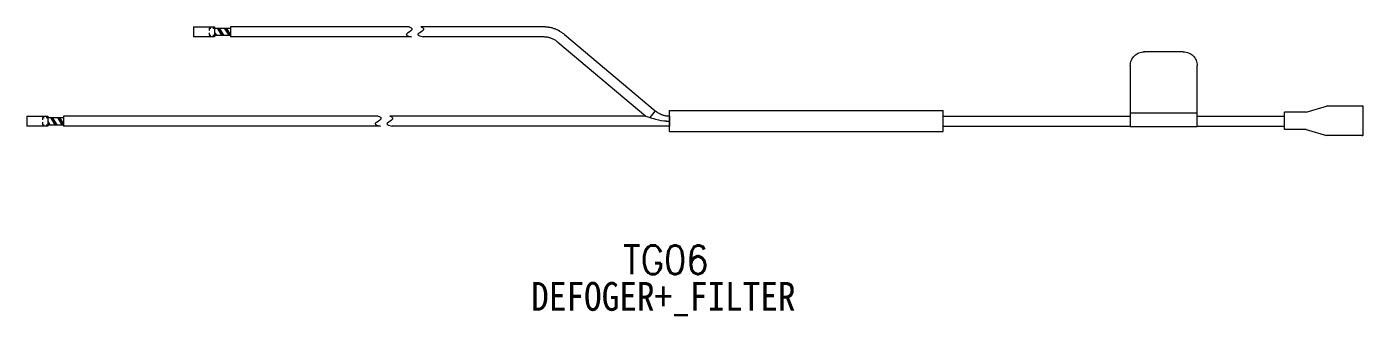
# Model space of a CAD drawing. Header units: inches. Extents: x 47316 to 59086, y 3141 to 11743.
# Drawn here: x 51019 to 51158.4, y 4666.6 to 4696.8 of the extents above; entities that cross this region are included whole.
import ezdxf

# ---------------------------------------------------------------- set-up
doc = ezdxf.new("R2010")
doc.units = ezdxf.units.IN
doc.header["$MEASUREMENT"] = 0
doc.layers.add('_BLACK_HOLE', color=7, linetype='Continuous')
doc.styles.get("Standard").update_dxf_attribs({"font": ''})
doc.styles.get('Standard').set_extended_font_data('SimSun')

msp = doc.modelspace()

# ---------------------------------------------------------------- hatches: boundary and pattern name
at = {"layer": '_BLACK_HOLE'}
h = msp.add_hatch(color=256, dxfattribs=at)
h.dxf.hatch_style = 2
h.paths.add_polyline_path([(51039.35, 4695.94), (51038.88, 4696.68), (51039.08, 4696.68), (51039.56, 4695.94)])
h = msp.add_hatch(color=256, dxfattribs=at)
h.dxf.hatch_style = 2
h.paths.add_polyline_path([(51040.26, 4695.94), (51040.26, 4696), (51039.82, 4696.68), (51039.62, 4696.68), (51040.09, 4695.94)])
h = msp.add_hatch(color=256, dxfattribs=at)
h.dxf.hatch_style = 2
h.paths.add_polyline_path([(51038.69, 4695.94), (51038.52, 4695.94), (51038.52, 4695.94), (51038.69, 4695.94)])
h = msp.add_hatch(color=256, dxfattribs=at)
h.dxf.hatch_style = 2
h.paths.add_polyline_path([(51038.61, 4696.25), (51038.61, 4695.94), (51038.81, 4695.94)])
h = msp.add_hatch(color=256, dxfattribs=at)
h.dxf.hatch_style = 2
h.paths.add_polyline_path([(51021.27, 4686.69), (51021.17, 4686.55), (51021.17, 4686.55), (51021.28, 4686.69)])
h = msp.add_hatch(color=256, dxfattribs=at)
h.dxf.hatch_style = 2
h.paths.add_polyline_path([(51021.23, 4686.94), (51021.23, 4686.62), (51021.43, 4686.62)])
h = msp.add_hatch(color=256, dxfattribs=at)
h.dxf.hatch_style = 2
h.paths.add_polyline_path([(51021.97, 4686.62), (51021.5, 4687.36), (51021.7, 4687.36), (51022.18, 4686.62)])
h = msp.add_hatch(color=256, dxfattribs=at)
h.dxf.hatch_style = 2
h.paths.add_polyline_path([(51022.88, 4686.62), (51022.88, 4686.68), (51022.44, 4687.36), (51022.24, 4687.36), (51022.71, 4686.62)])

# ---------------------------------------------------------------- linework, layer by layer
at = {"layer": '_BLACK_HOLE', "lineweight": 0}
for p, q in [((51036.42, 4696.84), (51038.61, 4696.84)), ((51036.42, 4696.84), (51036.42, 4695.79)), ((51038.06, 4696.68), (51038.06, 4696.44)), ((51038.06, 4696.68), (51038.24, 4696.68)), ((51038.43, 4696.68), (51038.61, 4696.68)), ((51038.61, 4696.84), (51038.61, 4695.79)), ((51038.61, 4696.68), (51040.26, 4696.68)), ((51038.88, 4696.68), (51039.35, 4695.94)), ((51039.08, 4696.68), (51039.56, 4695.94)), ((51039.62, 4696.68), (51040.09, 4695.94)), ((51039.82, 4696.68), (51040.26, 4696)), ((51054.05, 4696.82), (51040.26, 4696.82)), ((51040.26, 4696.82), (51040.26, 4695.77)), ((51058.91, 4696.82), (51053.83, 4696.82)), ((51059.08, 4696.41), (51058.9, 4696.27)), ((51058.91, 4696.82), (51059.03, 4696.77)), ((51059.03, 4696.77), (51059.12, 4696.72)), ((51059.17, 4696.51), (51059.08, 4696.41)), ((51059.12, 4696.72), (51059.16, 4696.68)), ((51059.16, 4696.68), (51059.19, 4696.64)), ((51059.19, 4696.55), (51059.17, 4696.51)), ((51059.19, 4696.64), (51059.19, 4696.6)), ((51059.19, 4696.6), (51059.19, 4696.55)), ((51060.29, 4696.41), (51060.12, 4696.27)), ((51060.13, 4696.82), (51060.24, 4696.77)), ((51072.91, 4696.82), (51060.13, 4696.82)), ((51060.24, 4696.77), (51060.33, 4696.72)), ((51060.38, 4696.51), (51060.29, 4696.41)), ((51060.33, 4696.72), (51060.37, 4696.68)), ((51060.37, 4696.68), (51060.4, 4696.64)), ((51060.4, 4696.55), (51060.38, 4696.51)), ((51060.4, 4696.64), (51060.41, 4696.6)), ((51060.41, 4696.6), (51060.4, 4696.55)), ((51072.98, 4696.82), (51072.91, 4696.82)), ((51073.06, 4696.82), (51072.98, 4696.82)), ((51073.13, 4696.8), (51073.06, 4696.82)), ((51073.2, 4696.8), (51073.13, 4696.8)), ((51073.27, 4696.8), (51073.2, 4696.8)), ((51073.35, 4696.79), (51073.27, 4696.8)), ((51073.42, 4696.79), (51073.35, 4696.79)), ((51073.47, 4696.77), (51073.42, 4696.79)), ((51073.54, 4696.75), (51073.47, 4696.77)), ((51073.61, 4696.75), (51073.54, 4696.75)), ((51073.69, 4696.73), (51073.61, 4696.75)), ((51073.76, 4696.71), (51073.69, 4696.73)), ((51073.83, 4696.7), (51073.76, 4696.71)), ((51073.89, 4696.68), (51073.83, 4696.7)), ((51073.96, 4696.66), (51073.89, 4696.68)), ((51074.03, 4696.62), (51073.96, 4696.66)), ((51074.11, 4696.61), (51074.03, 4696.62)), ((51074.16, 4696.57), (51074.11, 4696.61)), ((51074.23, 4696.55), (51074.16, 4696.57)), ((51074.29, 4696.52), (51074.23, 4696.55)), ((51074.36, 4696.5), (51074.29, 4696.52)), ((51074.43, 4696.46), (51074.36, 4696.5)), ((51074.49, 4696.42), (51074.43, 4696.46)), ((51074.56, 4696.39), (51074.49, 4696.42)), ((51074.61, 4696.35), (51074.56, 4696.39)), ((51038.61, 4695.79), (51036.42, 4695.79)), ((51038.06, 4696.19), (51038.06, 4695.94)), ((51038.06, 4695.94), (51038.24, 4695.94)), ((51038.43, 4695.94), (51038.61, 4695.94)), ((51038.61, 4696.25), (51038.81, 4695.94)), ((51038.61, 4695.94), (51040.26, 4695.94)), ((51054.05, 4695.77), (51040.26, 4695.77)), ((51059.15, 4695.77), (51053.83, 4695.77)), ((51058.61, 4696.04), (51058.6, 4696.03)), ((51058.6, 4696.03), (51058.6, 4696.01)), ((51058.6, 4696.01), (51058.61, 4695.99)), ((51058.64, 4696.09), (51058.61, 4696.04)), ((51058.61, 4695.99), (51058.61, 4695.98)), ((51058.61, 4695.98), (51058.64, 4695.95)), ((51058.72, 4696.16), (51058.64, 4696.09)), ((51058.64, 4695.95), (51058.75, 4695.88)), ((51058.9, 4696.27), (51058.72, 4696.16)), ((51058.75, 4695.88), (51059.02, 4695.8)), ((51059.02, 4695.8), (51059.15, 4695.77)), ((51059.85, 4696.09), (51059.82, 4696.04)), ((51059.82, 4696.04), (51059.82, 4696.03)), ((51059.82, 4696.03), (51059.82, 4696.01)), ((51059.82, 4696.01), (51059.82, 4695.99)), ((51059.82, 4695.99), (51059.83, 4695.98)), ((51059.83, 4695.98), (51059.85, 4695.95)), ((51059.94, 4696.16), (51059.85, 4696.09)), ((51059.85, 4695.95), (51059.97, 4695.88)), ((51060.12, 4696.27), (51059.94, 4696.16)), ((51059.97, 4695.88), (51060.24, 4695.8)), ((51060.24, 4695.8), (51060.36, 4695.77)), ((51072.91, 4695.77), (51060.36, 4695.77)), ((51072.97, 4695.77), (51072.91, 4695.77)), ((51073.04, 4695.75), (51072.97, 4695.77)), ((51073.11, 4695.75), (51073.04, 4695.75)), ((51073.18, 4695.75), (51073.11, 4695.75)), ((51073.24, 4695.74), (51073.18, 4695.75)), ((51073.31, 4695.74), (51073.24, 4695.74)), ((51073.38, 4695.72), (51073.31, 4695.74)), ((51073.45, 4695.7), (51073.38, 4695.72)), ((51073.52, 4695.68), (51073.45, 4695.7)), ((51073.6, 4695.66), (51073.52, 4695.68)), ((51073.65, 4695.65), (51073.6, 4695.66)), ((51073.73, 4695.61), (51073.65, 4695.65)), ((51073.8, 4695.59), (51073.73, 4695.61)), ((51073.85, 4695.56), (51073.8, 4695.59)), ((51073.92, 4695.54), (51073.85, 4695.56)), ((51073.98, 4695.5), (51073.92, 4695.54)), ((51074.05, 4695.47), (51073.98, 4695.5)), ((51074.11, 4695.43), (51074.05, 4695.47)), ((51074.18, 4695.39), (51074.11, 4695.43)), ((51074.23, 4695.36), (51074.18, 4695.39)), ((51074.29, 4695.3), (51074.23, 4695.36)), ((51074.34, 4695.27), (51074.29, 4695.3)), ((51074.4, 4695.23), (51074.34, 4695.27)), ((51074.4, 4695.23), (51083.57, 4687.52)), ((51074.67, 4696.32), (51074.61, 4696.35)), ((51074.74, 4696.28), (51074.67, 4696.32)), ((51074.79, 4696.24), (51074.74, 4696.28)), ((51074.85, 4696.21), (51074.79, 4696.24)), ((51074.9, 4696.17), (51074.85, 4696.21)), ((51074.97, 4696.12), (51074.9, 4696.17)), ((51075.03, 4696.08), (51074.97, 4696.12)), ((51075.08, 4696.03), (51075.03, 4696.08)), ((51075.08, 4696.03), (51084.56, 4688.06)), ((51134.24, 4693.47), (51134.32, 4693.59)), ((51134.32, 4693.59), (51134.4, 4693.7)), ((51134.4, 4693.7), (51134.49, 4693.8)), ((51134.49, 4693.8), (51134.6, 4693.89)), ((51134.6, 4693.89), (51134.71, 4693.98)), ((51134.71, 4693.98), (51134.83, 4694.05)), ((51134.83, 4694.05), (51134.96, 4694.11)), ((51134.96, 4694.11), (51135.09, 4694.16)), ((51135.09, 4694.16), (51135.23, 4694.2)), ((51135.23, 4694.2), (51135.37, 4694.22)), ((51135.37, 4694.22), (51135.52, 4694.23)), ((51139.58, 4694.23), (51135.47, 4694.23)), ((51135.52, 4694.23), (51135.54, 4694.23)), ((51135.54, 4694.23), (51135.52, 4694.23)), ((51139.58, 4694.23), (51139.57, 4694.23)), ((51139.57, 4694.23), (51139.59, 4694.23)), ((51139.59, 4694.23), (51139.73, 4694.22)), ((51139.73, 4694.22), (51139.88, 4694.2)), ((51139.88, 4694.2), (51140.02, 4694.16)), ((51140.02, 4694.16), (51140.15, 4694.11)), ((51140.15, 4694.11), (51140.28, 4694.05)), ((51140.28, 4694.05), (51140.4, 4693.98)), ((51140.4, 4693.98), (51140.51, 4693.89)), ((51140.51, 4693.89), (51140.61, 4693.8)), ((51140.61, 4693.8), (51140.71, 4693.7)), ((51140.71, 4693.7), (51140.79, 4693.59)), ((51140.79, 4693.59), (51140.86, 4693.47)), ((51134.07, 4692.78), (51134.08, 4692.92)), ((51134.07, 4692.78), (51134.07, 4686.44)), ((51134.08, 4692.92), (51134.1, 4693.07)), ((51134.1, 4693.07), (51134.13, 4693.21)), ((51134.13, 4693.21), (51134.18, 4693.34)), ((51134.18, 4693.34), (51134.24, 4693.47)), ((51140.86, 4693.47), (51140.92, 4693.34)), ((51140.92, 4693.34), (51140.97, 4693.21)), ((51140.97, 4693.21), (51141.01, 4693.07)), ((51141.01, 4693.07), (51141.03, 4692.92)), ((51141.03, 4692.92), (51141.04, 4692.78)), ((51141.03, 4686.44), (51141.03, 4692.78)), ((51084.56, 4688.06), (51083.99, 4687.37)), ((51084.56, 4688.06), (51084.62, 4688.03)), ((51084.62, 4688.03), (51084.68, 4687.99)), ((51086.05, 4686.47), (51086.05, 4688.1)), ((51086.05, 4688.1), (51094.45, 4688.1)), ((51094.23, 4688.1), (51106.16, 4688.1)), ((51106.16, 4688.1), (51114.56, 4688.1)), ((51114.56, 4686.47), (51114.56, 4688.1)), ((51152.41, 4687.91), (51154.53, 4688.54)), ((51157.77, 4688.54), (51154.53, 4688.54)), ((51158.22, 4688.54), (51157.77, 4688.54)), ((51158.22, 4688.54), (51157.77, 4688.54)), ((51158.29, 4688.52), (51158.22, 4688.54)), ((51158.35, 4688.54), (51158.22, 4688.54)), ((51158.35, 4688.49), (51158.29, 4688.52)), ((51158.35, 4688.49), (51158.35, 4688.54)), ((51158.35, 4688.05), (51158.35, 4688.49)), ((51158.35, 4685.95), (51158.35, 4688.05)), ((51019.04, 4687.52), (51021.23, 4687.52)), ((51019.04, 4687.52), (51019.04, 4686.47)), ((51020.68, 4687.36), (51020.68, 4687.12)), ((51020.68, 4687.36), (51020.86, 4687.36)), ((51020.68, 4686.87), (51020.68, 4686.62)), ((51020.68, 4686.62), (51020.86, 4686.62)), ((51021.05, 4687.36), (51021.23, 4687.36)), ((51021.05, 4686.62), (51021.23, 4686.62)), ((51021.22, 4686.62), (51022.88, 4686.62)), ((51021.23, 4687.52), (51021.23, 4686.47)), ((51021.23, 4687.36), (51022.88, 4687.36)), ((51021.23, 4686.94), (51021.43, 4686.62)), ((51021.5, 4687.36), (51021.97, 4686.62)), ((51021.7, 4687.36), (51022.18, 4686.62)), ((51022.24, 4687.36), (51022.71, 4686.62)), ((51022.44, 4687.36), (51022.88, 4686.68)), ((51055.68, 4687.52), (51022.88, 4687.52)), ((51022.88, 4687.52), (51022.88, 4686.47)), ((51055.4, 4686.78), (51055.37, 4686.74)), ((51055.37, 4686.74), (51055.37, 4686.72)), ((51055.37, 4686.72), (51055.37, 4686.71)), ((51055.37, 4686.71), (51055.37, 4686.69)), ((51055.37, 4686.69), (51055.38, 4686.67)), ((51055.38, 4686.67), (51055.4, 4686.64)), ((51055.49, 4686.85), (51055.4, 4686.78)), ((51055.4, 4686.64), (51055.52, 4686.58)), ((51055.67, 4686.97), (51055.49, 4686.85)), ((51055.84, 4687.1), (51055.67, 4686.97)), ((51055.68, 4687.52), (51055.8, 4687.47)), ((51055.8, 4687.47), (51055.88, 4687.42)), ((51055.93, 4687.2), (51055.84, 4687.1)), ((51055.88, 4687.42), (51055.93, 4687.37)), ((51055.93, 4687.37), (51055.95, 4687.33)), ((51055.95, 4687.25), (51055.93, 4687.2)), ((51055.95, 4687.33), (51055.96, 4687.29)), ((51055.96, 4687.29), (51055.95, 4687.25)), ((51056.59, 4686.74), (51056.58, 4686.72)), ((51056.58, 4686.72), (51056.58, 4686.71)), ((51056.58, 4686.71), (51056.59, 4686.69)), ((51056.62, 4686.78), (51056.59, 4686.74)), ((51056.59, 4686.69), (51056.59, 4686.67)), ((51056.59, 4686.67), (51056.62, 4686.64)), ((51056.7, 4686.85), (51056.62, 4686.78)), ((51056.62, 4686.64), (51056.73, 4686.58)), ((51056.88, 4686.97), (51056.7, 4686.85)), ((51057.06, 4687.1), (51056.88, 4686.97)), ((51056.89, 4687.52), (51057.01, 4687.47)), ((51083.57, 4687.52), (51056.89, 4687.52)), ((51057.01, 4687.47), (51057.09, 4687.42)), ((51057.15, 4687.2), (51057.06, 4687.1)), ((51057.09, 4687.42), (51057.14, 4687.37)), ((51057.14, 4687.37), (51057.16, 4687.33)), ((51057.17, 4687.25), (51057.15, 4687.2)), ((51057.16, 4687.33), (51057.17, 4687.29)), ((51057.17, 4687.29), (51057.17, 4687.25)), ((51083.57, 4687.52), (51083.99, 4687.37)), ((51083.99, 4687.37), (51084.18, 4687.3)), ((51084.18, 4687.3), (51084.38, 4687.25)), ((51084.38, 4687.25), (51084.59, 4687.19)), ((51084.59, 4687.19), (51084.88, 4687.12)), ((51084.68, 4687.99), (51084.73, 4687.94)), ((51084.73, 4687.94), (51084.79, 4687.9)), ((51084.79, 4687.9), (51084.86, 4687.86)), ((51084.86, 4687.86), (51084.91, 4687.83)), ((51084.88, 4687.12), (51085.15, 4687.07)), ((51084.91, 4687.83), (51084.99, 4687.79)), ((51084.99, 4687.79), (51085.04, 4687.75)), ((51085.04, 4687.75), (51085.11, 4687.74)), ((51085.11, 4687.74), (51085.17, 4687.7)), ((51085.15, 4687.07), (51085.44, 4687.03)), ((51085.17, 4687.7), (51085.24, 4687.68)), ((51085.24, 4687.68), (51085.31, 4687.65)), ((51085.31, 4687.65), (51085.37, 4687.63)), ((51085.37, 4687.63), (51085.44, 4687.61)), ((51085.44, 4687.61), (51085.51, 4687.59)), ((51085.44, 4687.03), (51085.72, 4687.01)), ((51085.51, 4687.59), (51085.58, 4687.57)), ((51085.58, 4687.57), (51085.65, 4687.55)), ((51085.65, 4687.55), (51085.72, 4687.55)), ((51085.69, 4686.99), (51085.98, 4686.99)), ((51085.72, 4687.55), (51085.8, 4687.54)), ((51085.72, 4687.01), (51086.05, 4686.99)), ((51085.8, 4687.54), (51085.85, 4687.54)), ((51085.85, 4687.54), (51085.92, 4687.54)), ((51085.92, 4687.54), (51085.99, 4687.52)), ((51085.99, 4687.52), (51086.05, 4687.52)), ((51086.05, 4687.52), (51086.05, 4686.99)), ((51086.05, 4686.99), (51086.05, 4686.47)), ((51114.56, 4687.52), (51128.82, 4687.52)), ((51128.82, 4687.52), (51134.07, 4687.52)), ((51134.07, 4687.85), (51141.03, 4687.85)), ((51141.03, 4687.52), (51150.14, 4687.52)), ((51152.41, 4687.91), (51150.14, 4687.91)), ((51150.14, 4686.11), (51150.14, 4687.91)), ((51150.14, 4686.47), (51150.14, 4687.52)), ((51021.23, 4686.47), (51019.04, 4686.47)), ((51055.91, 4686.47), (51022.88, 4686.47)), ((51055.52, 4686.58), (51055.79, 4686.5)), ((51055.79, 4686.5), (51055.91, 4686.47)), ((51056.73, 4686.58), (51057, 4686.5)), ((51057, 4686.5), (51057.13, 4686.47)), ((51086.05, 4686.47), (51057.13, 4686.47)), ((51086.05, 4685.91), (51086.05, 4686.47)), ((51086.05, 4685.91), (51094.45, 4685.91)), ((51094.45, 4685.91), (51106.38, 4685.91)), ((51106.16, 4685.91), (51114.56, 4685.91)), ((51114.56, 4686.47), (51128.82, 4686.47)), ((51114.56, 4685.91), (51114.56, 4686.47)), ((51128.82, 4686.47), (51134.07, 4686.47)), ((51134.07, 4686.44), (51141.03, 4686.44)), ((51141.03, 4686.47), (51150.14, 4686.47)), ((51152.41, 4686.11), (51150.14, 4686.11)), ((51152.41, 4686.11), (51154.53, 4685.48)), ((51157.77, 4685.48), (51154.53, 4685.48)), ((51158.22, 4685.48), (51157.77, 4685.48)), ((51158.22, 4685.48), (51157.77, 4685.48)), ((51158.22, 4685.48), (51158.31, 4685.51)), ((51158.35, 4685.48), (51158.22, 4685.48)), ((51158.31, 4685.51), (51158.35, 4685.53)), ((51158.35, 4685.53), (51158.35, 4685.95)), ((51158.35, 4685.48), (51158.35, 4685.53))]:
    msp.add_line(p, q, dxfattribs=at)

# ---------------------------------------------------------------- texts
at = {"layer": '_BLACK_HOLE', "color": 6, "linetype": 'Continuous', "lineweight": 20, "char_height": 3, "attachment_point": 1}
for s, insert, width in [('\\Fromans.shx;\\W0.9000000000;\\T1.0000000000;\\o\\lTG06', (51081.19, 4674.04), 9.9), ('\\f黑体|b0|i0|c1|p0;\\W0.9000000000;\\T1.0000000000;\\o\\lDEFOGER+_FILTER', (51071.62, 4670.22), 29.1236)]:
    msp.add_mtext(s, dxfattribs=dict(at, insert=insert, width=width))

doc.saveas('drawing.dxf')
